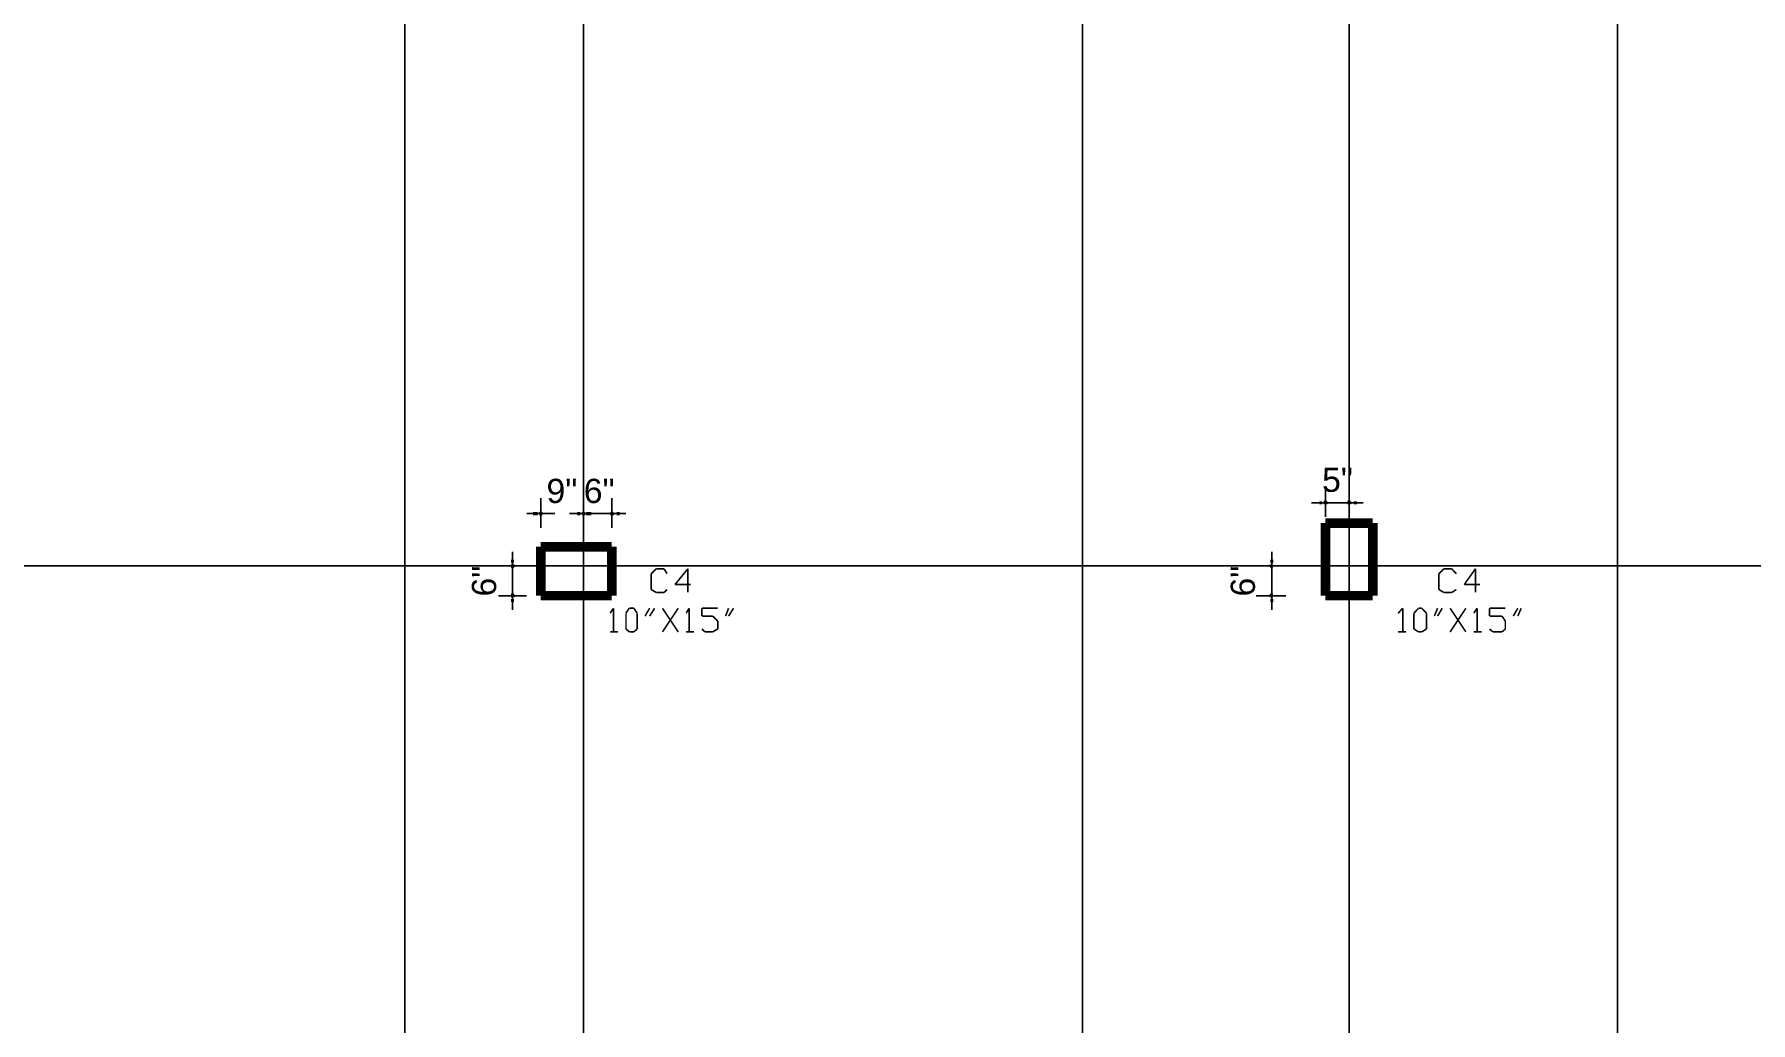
# Model space of a CAD drawing. Header units: millimetres. Extents: x 5 to 350, y 3 to 213.
# Drawn here: x 97.6 to 189.7, y 106.6 to 159.7 of the extents above; entities that cross this region are included whole.
import ezdxf

# ---------------------------------------------------------------- set-up
doc = ezdxf.new("R2010")
doc.units = ezdxf.units.MM
for name, color, linetype in [('H', 251, 'Continuous'), ('P', 255, 'Continuous'), ('T', 255, 'Continuous')]:
    doc.layers.add(name, color=color, linetype=linetype)
doc.styles.get("Standard").update_dxf_attribs({"font": 'arial.ttf'})

msp = doc.modelspace()

# ---------------------------------------------------------------- hatches: boundary and pattern name
at = {"layer": 'H', "linetype": 'Continuous'}
for points in [[(166.882, 134.532), (166.793, 134.62), (166.882, 134.708), (166.882, 134.532)], [(166.793, 134.532), (166.793, 134.62), (166.882, 134.532), (166.793, 134.532)], [(166.793, 134.444), (166.793, 134.532), (166.882, 134.532), (166.793, 134.444)], [(166.793, 134.444), (166.882, 134.532), (166.882, 134.444), (166.793, 134.444)], [(166.882, 134.532), (166.882, 134.708), (166.97, 134.62), (166.882, 134.532)], [(166.882, 134.532), (166.97, 134.62), (167.04, 134.532), (166.882, 134.532)], [(166.882, 134.444), (166.882, 134.532), (166.97, 134.444), (166.882, 134.444)], [(166.97, 134.444), (166.882, 134.532), (167.04, 134.532), (166.97, 134.444)], [(168.152, 134.532), (168.063, 134.62), (168.152, 134.708), (168.152, 134.532)], [(168.063, 134.532), (168.063, 134.62), (168.152, 134.532), (168.063, 134.532)], [(168.063, 134.444), (168.063, 134.532), (168.152, 134.532), (168.063, 134.444)], [(168.063, 134.444), (168.152, 134.532), (168.152, 134.444), (168.063, 134.444)], [(168.152, 134.532), (168.152, 134.708), (168.24, 134.62), (168.152, 134.532)], [(168.152, 134.532), (168.24, 134.62), (168.31, 134.532), (168.152, 134.532)], [(168.152, 134.444), (168.152, 134.532), (168.24, 134.444), (168.152, 134.444)], [(168.24, 134.444), (168.152, 134.532), (168.31, 134.532), (168.24, 134.444)], [(124.795, 133.95), (124.707, 134.02), (124.795, 134.108), (124.795, 133.95)], [(124.707, 133.95), (124.707, 134.02), (124.795, 133.95), (124.707, 133.95)], [(124.707, 133.862), (124.707, 133.95), (124.795, 133.95), (124.707, 133.862)], [(124.707, 133.862), (124.795, 133.95), (124.795, 133.862), (124.707, 133.862)], [(124.795, 133.95), (124.795, 134.108), (124.883, 134.02), (124.795, 133.95)], [(124.795, 133.95), (124.883, 134.02), (124.883, 133.95), (124.795, 133.95)], [(124.795, 133.862), (124.795, 133.95), (124.883, 133.862), (124.795, 133.862)], [(124.883, 133.862), (124.795, 133.95), (124.883, 133.95), (124.883, 133.862)], [(127.088, 133.95), (127, 134.02), (127.088, 134.108), (127.088, 133.95)], [(127.088, 133.95), (127, 134.02), (127.088, 134.108), (127.088, 133.95)], [(127, 133.95), (127, 134.02), (127.088, 133.95), (127, 133.95)], [(127, 133.95), (127, 134.02), (127.088, 133.95), (127, 133.95)], [(127, 133.862), (127, 133.95), (127.088, 133.95), (127, 133.862)], [(127, 133.862), (127.088, 133.95), (127.088, 133.862), (127, 133.862)], [(127, 133.862), (127, 133.95), (127.088, 133.95), (127, 133.862)], [(127, 133.862), (127.088, 133.95), (127.088, 133.862), (127, 133.862)], [(127.088, 133.95), (127.088, 134.108), (127.176, 134.02), (127.088, 133.95)], [(127.088, 133.95), (127.088, 134.108), (127.176, 134.02), (127.088, 133.95)], [(127.088, 133.95), (127.176, 134.02), (127.247, 133.95), (127.088, 133.95)], [(127.088, 133.95), (127.176, 134.02), (127.247, 133.95), (127.088, 133.95)], [(127.088, 133.862), (127.088, 133.95), (127.176, 133.862), (127.088, 133.862)], [(127.176, 133.862), (127.088, 133.95), (127.247, 133.95), (127.176, 133.862)], [(127.088, 133.862), (127.088, 133.95), (127.176, 133.862), (127.088, 133.862)], [(127.176, 133.862), (127.088, 133.95), (127.247, 133.95), (127.176, 133.862)], [(128.605, 133.95), (128.517, 134.02), (128.605, 134.108), (128.605, 133.95)], [(128.517, 133.95), (128.517, 134.02), (128.605, 133.95), (128.517, 133.95)], [(128.517, 133.862), (128.517, 133.95), (128.605, 133.95), (128.517, 133.862)], [(128.517, 133.862), (128.605, 133.95), (128.605, 133.862), (128.517, 133.862)], [(128.605, 133.95), (128.605, 134.108), (128.693, 134.02), (128.605, 133.95)], [(128.605, 133.95), (128.693, 134.02), (128.782, 133.95), (128.605, 133.95)], [(128.605, 133.862), (128.605, 133.95), (128.693, 133.862), (128.605, 133.862)], [(128.693, 133.862), (128.605, 133.95), (128.782, 133.95), (128.693, 133.862)], [(123.278, 131.145), (123.19, 131.233), (123.278, 131.233), (123.278, 131.145)], [(123.19, 131.145), (123.19, 131.233), (123.278, 131.145), (123.19, 131.145)], [(123.19, 131.057), (123.19, 131.145), (123.278, 131.145), (123.19, 131.057)], [(123.278, 130.986), (123.19, 131.057), (123.278, 131.145), (123.278, 130.986)], [(123.278, 131.145), (123.366, 131.233), (123.437, 131.145), (123.278, 131.145)], [(123.278, 131.145), (123.278, 131.233), (123.366, 131.233), (123.278, 131.145)], [(123.278, 130.986), (123.278, 131.145), (123.366, 131.057), (123.278, 130.986)], [(123.366, 131.057), (123.278, 131.145), (123.437, 131.145), (123.366, 131.057)], [(163.83, 131.145), (163.918, 131.233), (164.006, 131.145), (163.83, 131.145)], [(163.918, 131.057), (163.83, 131.145), (164.006, 131.145), (163.918, 131.057)], [(164.006, 131.145), (163.918, 131.233), (164.006, 131.233), (164.006, 131.145)], [(164.006, 130.986), (163.918, 131.057), (164.006, 131.145), (164.006, 130.986)], [(164.006, 131.145), (164.077, 131.233), (164.077, 131.145), (164.006, 131.145)], [(164.006, 131.145), (164.006, 131.233), (164.077, 131.233), (164.006, 131.145)], [(164.006, 130.986), (164.006, 131.145), (164.077, 131.057), (164.006, 130.986)], [(164.077, 131.057), (164.006, 131.145), (164.077, 131.145), (164.077, 131.057)], [(123.278, 129.54), (123.19, 129.628), (123.278, 129.716), (123.278, 129.54)], [(123.19, 129.54), (123.19, 129.628), (123.278, 129.54), (123.19, 129.54)], [(123.19, 129.452), (123.19, 129.54), (123.278, 129.54), (123.19, 129.452)], [(123.19, 129.452), (123.278, 129.54), (123.278, 129.452), (123.19, 129.452)], [(123.278, 129.54), (123.278, 129.716), (123.366, 129.628), (123.278, 129.54)], [(123.278, 129.54), (123.366, 129.628), (123.437, 129.54), (123.278, 129.54)], [(123.278, 129.452), (123.278, 129.54), (123.366, 129.452), (123.278, 129.452)], [(123.366, 129.452), (123.278, 129.54), (123.437, 129.54), (123.366, 129.452)], [(163.83, 129.54), (163.918, 129.628), (164.006, 129.54), (163.83, 129.54)], [(163.918, 129.452), (163.83, 129.54), (164.006, 129.54), (163.918, 129.452)], [(164.006, 129.54), (163.918, 129.628), (164.006, 129.716), (164.006, 129.54)], [(163.918, 129.452), (164.006, 129.54), (164.006, 129.452), (163.918, 129.452)], [(164.006, 129.54), (164.006, 129.716), (164.077, 129.628), (164.006, 129.54)], [(164.006, 129.54), (164.077, 129.628), (164.077, 129.54), (164.006, 129.54)], [(164.006, 129.452), (164.006, 129.54), (164.077, 129.452), (164.006, 129.452)], [(164.077, 129.452), (164.006, 129.54), (164.077, 129.54), (164.077, 129.452)]]:
    msp.add_hatch(color=256, dxfattribs=at).paths.add_polyline_path(points)

# ---------------------------------------------------------------- linework, layer by layer
at = {"layer": 'P'}
for points, const_width in [([(117.51, 30.392), (117.51, 200.572)], 0.085), ([(127.088, 30.392), (127.088, 200.572)], 0.085), ([(153.846, 30.392), (153.846, 200.572)], 0.085), ([(168.152, 30.392), (168.152, 200.572)], 0.085), ([(182.545, 30.392), (182.545, 200.572)], 0.085), ([(166.882, 135.378), (166.882, 133.773)], 0.085), ([(168.152, 133.773), (168.152, 135.378)], 0.085), ([(124.795, 134.796), (124.795, 133.174)], 0.085), ([(127.088, 133.174), (127.088, 134.796)], 0.085), ([(127.088, 134.796), (127.088, 133.174)], 0.085), ([(128.605, 133.174), (128.605, 134.796)], 0.085), ([(166.123, 134.532), (167.64, 134.532)], 0.085), ([(166.705, 134.532), (166.546, 134.532)], 0.169), ([(168.91, 134.532), (167.393, 134.532)], 0.085), ([(168.398, 134.532), (168.575, 134.532)], 0.169), ([(124.037, 133.95), (125.554, 133.95)], 0.085), ([(124.636, 133.95), (124.372, 133.95)], 0.169), ([(127.847, 133.95), (126.33, 133.95)], 0.085), ([(126.33, 133.95), (127.847, 133.95)], 0.085), ([(126.912, 133.95), (126.753, 133.95)], 0.169), ([(127.247, 133.95), (127.512, 133.95)], 0.169), ([(129.364, 133.95), (127.847, 133.95)], 0.085), ([(128.87, 133.95), (129.028, 133.95)], 0.169), ([(166.882, 133.438), (169.422, 133.438)], 0.508), ([(166.882, 129.54), (166.882, 133.438)], 0.508), ([(166.882, 133.438), (166.882, 133.438)], 0.508), ([(169.422, 133.438), (169.422, 129.54)], 0.508), ([(123.278, 131.904), (123.278, 130.298)], 0.085), ([(124.795, 129.54), (124.795, 132.168)], 0.508), ([(124.795, 132.168), (128.605, 132.168)], 0.508), ([(128.605, 132.168), (128.605, 129.54)], 0.508), ([(128.605, 132.168), (128.605, 132.168)], 0.508), ([(164.006, 131.904), (164.006, 130.298)], 0.085), ([(45.896, 131.145), (283.386, 131.145)], 0.085), ([(124.037, 131.145), (122.52, 131.145)], 0.085), ([(123.278, 131.322), (123.278, 131.48)], 0.169), ([(130.722, 130.722), (130.986, 130.986)], 0.085), ([(130.722, 129.875), (130.722, 130.722)], 0.085), ([(130.986, 130.986), (131.41, 130.986)], 0.085), ([(131.41, 130.986), (131.568, 130.722)], 0.085), ([(131.992, 130.14), (132.68, 130.986)], 0.085), ([(132.68, 130.986), (132.68, 129.716)], 0.085), ([(164.765, 131.145), (163.16, 131.145)], 0.085), ([(164.006, 131.322), (164.006, 131.48)], 0.169), ([(172.967, 130.722), (173.232, 130.986)], 0.085), ([(172.967, 129.875), (172.967, 130.722)], 0.085), ([(173.232, 130.986), (173.655, 130.986)], 0.085), ([(173.655, 130.986), (173.902, 130.722)], 0.085), ([(174.325, 130.14), (174.925, 130.986)], 0.085), ([(174.925, 130.986), (174.925, 129.716)], 0.085), ([(123.278, 128.782), (123.278, 130.298)], 0.085), ([(130.986, 129.716), (130.722, 129.875)], 0.085), ([(131.568, 129.875), (131.41, 129.716)], 0.085), ([(132.838, 130.14), (131.992, 130.14)], 0.085), ([(164.006, 128.782), (164.006, 130.298)], 0.085), ([(173.232, 129.716), (172.967, 129.875)], 0.085), ([(173.902, 129.875), (173.655, 129.716)], 0.085), ([(175.172, 130.14), (174.325, 130.14)], 0.085), ([(122.52, 129.54), (124.037, 129.54)], 0.085), ([(123.278, 129.364), (123.278, 129.205)], 0.169), ([(128.605, 129.54), (124.795, 129.54)], 0.508), ([(128.517, 128.605), (128.693, 128.87)], 0.085), ([(128.693, 128.87), (128.693, 127.6)], 0.085), ([(129.364, 128.605), (129.54, 128.87)], 0.085), ([(129.54, 128.87), (129.787, 128.87)], 0.085), ([(129.787, 128.87), (129.963, 128.605)], 0.085), ([(130.387, 128.446), (130.634, 128.87)], 0.085), ([(130.898, 128.87), (130.634, 128.446)], 0.085), ([(131.41, 129.716), (130.986, 129.716)], 0.085), ([(131.322, 127.6), (132.168, 128.87)], 0.085), ([(131.322, 128.87), (132.168, 127.6)], 0.085), ([(132.592, 128.605), (132.75, 128.87)], 0.085), ([(132.75, 128.87), (132.75, 127.6)], 0.085), ([(133.438, 128.446), (133.438, 128.87)], 0.085), ([(133.438, 128.87), (134.285, 128.87)], 0.085), ([(134.708, 128.446), (134.867, 128.87)], 0.085), ([(135.132, 128.87), (134.867, 128.446)], 0.085), ([(163.16, 129.54), (164.765, 129.54)], 0.085), ([(164.006, 129.364), (164.006, 129.205)], 0.169), ([(169.422, 129.54), (166.882, 129.54)], 0.508), ([(170.78, 128.605), (171.027, 128.87)], 0.085), ([(171.027, 128.87), (171.027, 127.6)], 0.085), ([(171.626, 128.605), (171.873, 128.87)], 0.085), ([(171.873, 128.87), (172.05, 128.87)], 0.085), ([(172.05, 128.87), (172.297, 128.605)], 0.085), ([(172.72, 128.446), (172.896, 128.87)], 0.085), ([(173.143, 128.87), (172.896, 128.446)], 0.085), ([(173.655, 129.716), (173.232, 129.716)], 0.085), ([(173.567, 127.6), (174.413, 128.87)], 0.085), ([(173.567, 128.87), (174.413, 127.6)], 0.085), ([(174.837, 128.605), (175.013, 128.87)], 0.085), ([(175.013, 128.87), (175.013, 127.6)], 0.085), ([(175.683, 128.446), (175.683, 128.87)], 0.085), ([(175.683, 128.87), (176.53, 128.87)], 0.085), ([(176.953, 128.446), (177.2, 128.87)], 0.085), ([(177.377, 128.87), (177.2, 128.446)], 0.085), ([(129.364, 127.758), (129.364, 128.605)], 0.085), ([(129.963, 128.605), (129.963, 127.758)], 0.085), ([(134.02, 128.446), (133.438, 128.446)], 0.085), ([(134.285, 128.182), (134.02, 128.446)], 0.085), ([(134.285, 127.758), (134.285, 128.182)], 0.085), ([(171.626, 127.758), (171.626, 128.605)], 0.085), ([(172.297, 128.605), (172.297, 127.758)], 0.085), ([(176.354, 128.446), (175.683, 128.446)], 0.085), ([(176.53, 128.182), (176.354, 128.446)], 0.085), ([(176.53, 127.758), (176.53, 128.182)], 0.085), ([(128.517, 127.6), (128.94, 127.6)], 0.085), ([(129.54, 127.6), (129.364, 127.758)], 0.085), ([(129.787, 127.6), (129.54, 127.6)], 0.085), ([(129.54, 127.6), (129.54, 127.6)], 0.085), ([(129.963, 127.758), (129.787, 127.6)], 0.085), ([(132.592, 127.6), (133.015, 127.6)], 0.085), ([(133.438, 127.758), (133.597, 127.6)], 0.085), ([(133.597, 127.6), (134.02, 127.6)], 0.085), ([(134.02, 127.6), (134.285, 127.758)], 0.085), ([(170.78, 127.6), (171.203, 127.6)], 0.085), ([(171.873, 127.6), (171.626, 127.758)], 0.085), ([(172.05, 127.6), (171.873, 127.6)], 0.085), ([(171.873, 127.6), (171.873, 127.6)], 0.085), ([(172.297, 127.758), (172.05, 127.6)], 0.085), ([(174.837, 127.6), (175.26, 127.6)], 0.085), ([(175.683, 127.758), (175.86, 127.6)], 0.085), ([(175.86, 127.6), (176.354, 127.6)], 0.085), ([(176.354, 127.6), (176.53, 127.758)], 0.085)]:
    msp.add_lwpolyline(points, dxfattribs=dict(at, const_width=const_width))

# ---------------------------------------------------------------- texts
at = {"layer": 'T', "char_height": 1.3, "attachment_point": 7}
for s, insert in [('{\\fArial|b0|i0|c0|p18;5"}', (166.7, 135.1)), ('{\\fArial|b0|i0|c0|p18;9"}', (125.1, 134.5)), ('{\\fArial|b0|i0|c0|p18;6"}', (127.1, 134.5))]:
    msp.add_mtext(s, dxfattribs=dict(at, insert=insert))
at = {"layer": 'T', "char_height": 1.3, "attachment_point": 1, "rotation": 90}
for insert in [(121.1, 129.5), (161.8, 129.5)]:
    msp.add_mtext('{\\fArial|b0|i0|c0|p18;6"}', dxfattribs=dict(at, insert=insert))

doc.saveas('drawing.dxf')
